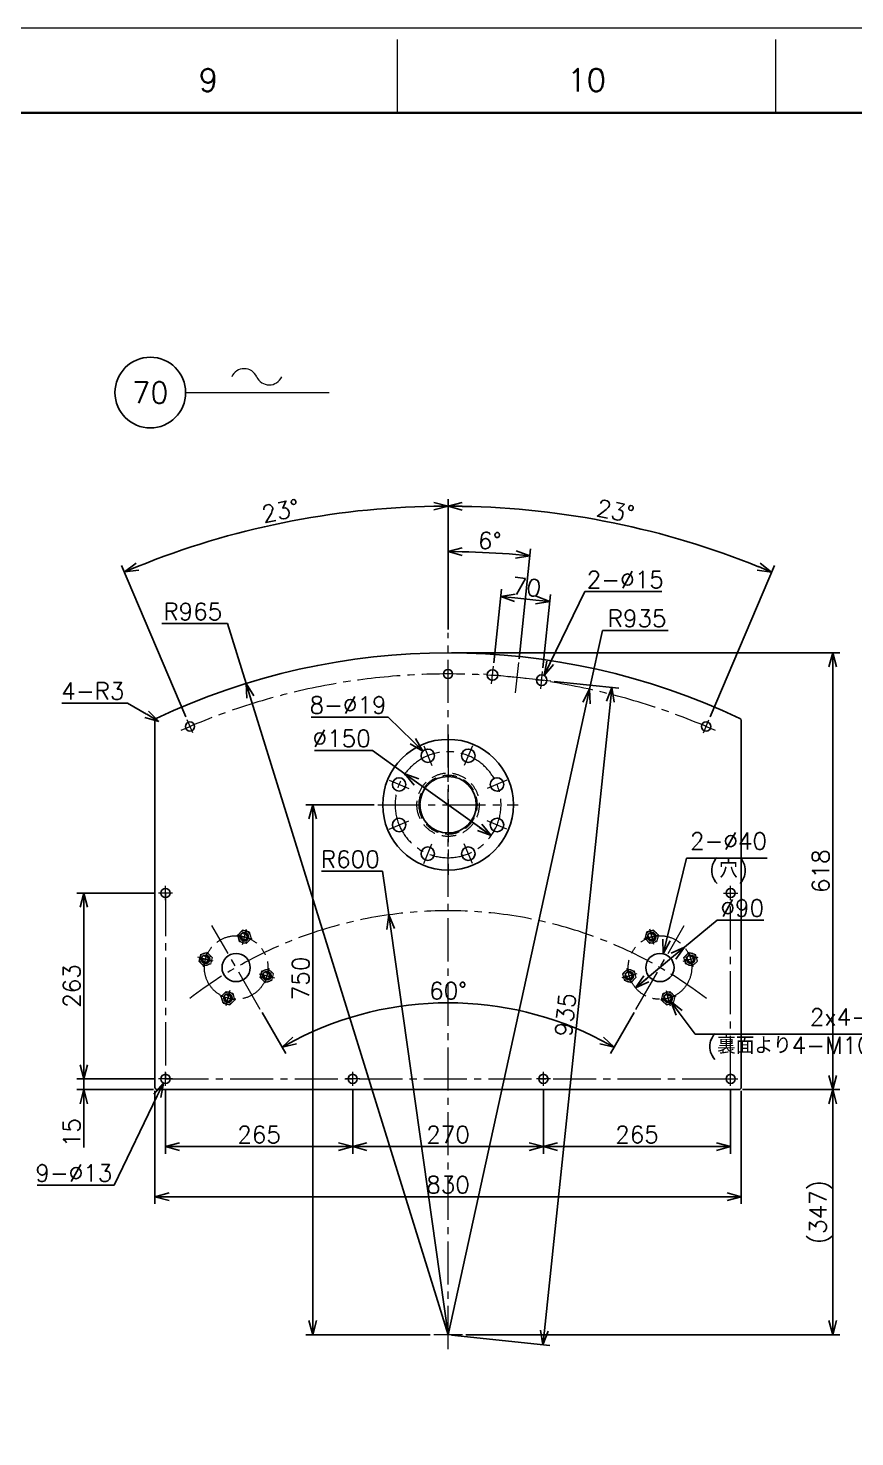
# Model space of a CAD drawing. Header units: millimetres. Extents: x 0 to 6626, y -38 to 4663.
# Drawn here: x 4500 to 5670, y 2670 to 4663 of the extents above; entities that cross this region are included whole.
import ezdxf
from ezdxf import colors
from ezdxf.entities.mleader import LeaderData, LeaderLine
from ezdxf.enums import TextEntityAlignment as Align
from ezdxf.math import Vec2, Vec3

# ---------------------------------------------------------------- set-up
doc = ezdxf.new("R2010")
doc.units = ezdxf.units.MM
doc.header["$LTSCALE"] = 3.2
doc.header["$PDMODE"] = 99
doc.header["$PDSIZE"] = 1
doc.linetypes.add('CENTER2', pattern=[28.575, 19.05, -3.175, 3.175, -3.175])
doc.linetypes.add('HIDDEN', pattern=[9.525, 6.35, -3.175])
for name, color, linetype, lineweight in [('04_HIDDEN', 2, 'HIDDEN', 13), ('05_CENTER', 4, 'CENTER2', 13), ('08_DIM', 3, 'Continuous', 13), ('90_FRAME', 5, 'Continuous', 35)]:
    doc.layers.add(name, color=color, linetype=linetype, lineweight=lineweight)
doc.layers.add('10_DRAFT', color=8, linetype='Continuous', lineweight=0, plot=False)
doc.layers.add('91_BLANK', color=5, linetype='Continuous', lineweight=0, plot=False)
doc.styles.add('KANJI0', font='txt.shx', dxfattribs={"width": 0.9, "height": 30, "bigfont": 'bigfont'})
doc.styles.add('KSS_TXT', font='txt.shx', dxfattribs={"bigfont": 'extfont2.shx'})
doc.styles.get("Standard").update_dxf_attribs({"font": 'txt.shx', "bigfont": 'extfont2.shx'})
doc.dimstyles.new('KSS_DIM', dxfattribs={"dimscale": 8, "dimtxt": 3, "dimasz": 2.5, "dimexe": 1.25, "dimexo": 0.625, "dimtad": 1, "dimdsep": 46, "dimtxsty": 'KSS_TXT', "dimblk": 'OPEN30', "dimcen": 0, "dimazin": 2, "dimtfac": 0.75, "dimtmove": 0, "dimatfit": 3, "dimldrblk": 'OPEN30', "dimfxl": 1.25, "dimtolj": 1, "dimarcsym": 0})
doc.dimstyles.new('KSS_DIM$3', dxfattribs={"dimscale": 8, "dimtxt": 3, "dimasz": 2.5, "dimexe": 1.25, "dimexo": 0.625, "dimtad": 1, "dimtih": 1, "dimtoh": 1, "dimdsep": 46, "dimtxsty": 'KSS_TXT', "dimblk": 'OPEN30', "dimcen": 0, "dimazin": 2, "dimtfac": 0.75, "dimtofl": 0, "dimtmove": 0, "dimatfit": 3, "dimldrblk": 'OPEN30', "dimfxl": 1.25, "dimtolj": 1, "dimarcsym": 0})
doc.dimstyles.new('KSS_DIM$4', dxfattribs={"dimscale": 8, "dimtxt": 3, "dimasz": 2.5, "dimexe": 1.25, "dimexo": 0.625, "dimtad": 1, "dimtih": 1, "dimtoh": 1, "dimdsep": 46, "dimtxsty": 'KSS_TXT', "dimblk": 'OPEN30', "dimcen": 0, "dimse1": 1, "dimazin": 2, "dimtfac": 0.75, "dimtofl": 0, "dimtmove": 0, "dimatfit": 3, "dimldrblk": 'OPEN30', "dimfxl": 1.25, "dimtolj": 1, "dimarcsym": 0})

# ---------------------------------------------------------------- blocks, each defined once
blk = doc.blocks.new('AM_BALLOON1')
at = {"transparency": 16777216}
blk.add_circle((0, 0), 5, dxfattribs=at)
blk.add_attdef('B_NUMBER', text='', height=3, dxfattribs=at).set_placement((0, 0), align=Align.MIDDLE_CENTER)
blk = doc.blocks.new('_OPEN')
at = {"color": 0, "linetype": 'ByBlock'}
for p, q in [((-1, 0.167), (0, 0)), ((0, 0), (-1, -0.167)), ((0, 0), (-1, 0))]:
    blk.add_line(p, q, dxfattribs=at)
blk = doc.blocks.new('p1ba05')
for centre, start, end in [((-2.95, 0.29), 24.2276, 155.5758), ((0, 1.62), 204.2276, 335.5758)]:
    blk.add_arc(centre, 1.62, start, end)
blk = doc.blocks.new('A$C684790CD')
at = {"color": 0}
for centre, radius in [((0, 0), 92.5), ((-28.7, 69.3), 9.5), ((28.7, 69.3), 9.5), ((0, 0), 40), ((-69.3, 28.7), 9.5), ((69.3, 28.7), 9.5), ((-69.3, -28.7), 9.5), ((69.3, -28.7), 9.5), ((-28.7, -69.3), 9.5), ((28.7, -69.3), 9.5)]:
    blk.add_circle(centre, radius, dxfattribs=at)
at = {"layer": '04_HIDDEN'}
for radius in [44.5, 41.5]:
    blk.add_circle((0, 0), radius, dxfattribs=at)
at = {"layer": '05_CENTER'}
for p, q in [((-34.5, 83.3), (-22.9, 55.3)), ((0, 99.4), (0, -99.4)), ((34.5, 83.3), (22.9, 55.3)), ((-83.3, 34.5), (-55.3, 22.9)), ((83.3, 34.5), (55.3, 22.9)), ((99.4, 0), (-99.4, 0)), ((-83.3, -34.5), (-55.3, -22.9)), ((83.3, -34.5), (55.3, -22.9)), ((-34.5, -83.3), (-22.9, -55.3)), ((34.5, -83.3), (22.9, -55.3))]:
    blk.add_line(p, q, dxfattribs=at)
blk.add_circle((0, 0), 75, dxfattribs=at)
blk = doc.blocks.new('M10Nua_1_1_1_1')
at = {"color": 0, "linetype": 'CENTER2'}
for p, q in [((11.1, 0), (-11.1, 0)), ((0, -11.1), (0, 11.1))]:
    blk.add_line(p, q, dxfattribs=at)
at = {"color": 0}
for p, q in [((-4.9, 8.5), (-9.8, 0)), ((-9.8, 0), (-4.9, -8.5)), ((-4.9, 8.5), (4.9, 8.5)), ((9.8, 0), (4.9, 8.5)), ((4.9, -8.5), (9.8, 0)), ((-4.9, -8.5), (4.9, -8.5))]:
    blk.add_line(p, q, dxfattribs=at)
for radius in [8.49, 5, 4]:
    blk.add_circle((0, 0), radius, dxfattribs=at)
at = {"layer": '10_DRAFT', "style": 'KANJI0', "width": 0.82}
blk.add_text('Ｍ１０', height=1.25, dxfattribs=at).set_placement((0.3, 0.1))
blk = doc.blocks.new('_Open30')
at = {"color": 0, "linetype": 'ByBlock', "lineweight": -2}
for p, q in [((-1, 0.268), (0, 0)), ((0, 0), (-1, -0.268)), ((0, 0), (-1, 0))]:
    blk.add_line(p, q, dxfattribs=at)
blk = doc.blocks.new('*D192')
at = {"layer": '08_DIM', "color": 0, "lineweight": -2, "transparency": 16777216}
for p, q in [((4990, 3564.5), (4892.8, 3564.5)), ((4902.8, 3544.5), (4902.8, 2834.5)), ((5069.1, 2814.5), (4892.8, 2814.5))]:
    blk.add_line(p, q, dxfattribs=at)
at = {"layer": 'Defpoints', "color": 0, "transparency": 16777216}
for p in [(4995, 3564.5), (4902.8, 2814.5), (5074.1, 2814.5)]:
    blk.add_point(p, dxfattribs=at)
at = {"layer": '08_DIM', "color": 0, "lineweight": -2, "transparency": 16777216, "xscale": 20, "yscale": 20, "zscale": 20}
for p, rotation in [((4902.8, 3564.5), 90), ((4902.8, 2814.5), 270)]:
    blk.add_blockref('_Open30', p, dxfattribs=dict(at, rotation=rotation))
at = {"layer": '08_DIM', "color": 0, "transparency": 16777216, "insert": (4885.8, 3318.7), "char_height": 24, "attachment_point": 5, "rotation": 90, "style": 'KSS_TXT'}
blk.add_mtext('\\A1;750', dxfattribs=at)
blk = doc.blocks.new('*D193')
at = {"layer": '08_DIM', "color": 0, "lineweight": -2, "transparency": 16777216}
for p, q in [((4959.4, 3161.5), (4959.4, 3070.7)), ((5229.4, 3161.5), (5229.4, 3070.7)), ((5209.4, 3080.7), (4979.4, 3080.7))]:
    blk.add_line(p, q, dxfattribs=at)
at = {"layer": 'Defpoints', "color": 0, "transparency": 16777216}
for p in [(4959.4, 3166.5), (5229.4, 3166.5), (4959.4, 3080.7)]:
    blk.add_point(p, dxfattribs=at)
at = {"layer": '08_DIM', "color": 0, "lineweight": -2, "transparency": 16777216, "xscale": 20, "yscale": 20, "zscale": 20, "rotation": 180}
blk.add_blockref('_Open30', (4959.4, 3080.7), dxfattribs=at)
at = {"layer": '08_DIM', "color": 0, "lineweight": -2, "transparency": 16777216, "xscale": 20, "yscale": 20, "zscale": 20}
blk.add_blockref('_Open30', (5229.4, 3080.7), dxfattribs=at)
at = {"layer": '08_DIM', "color": 0, "transparency": 16777216, "insert": (5094.4, 3097.7), "char_height": 24, "attachment_point": 5, "style": 'KSS_TXT'}
blk.add_mtext('\\A1;270', dxfattribs=at)
blk = doc.blocks.new('*D194')
at = {"layer": '08_DIM', "color": 0, "lineweight": -2, "transparency": 16777216}
for p, q in [((4694.4, 3161.5), (4694.4, 3070.7)), ((4959.4, 3161.5), (4959.4, 3070.7)), ((4939.4, 3080.7), (4714.4, 3080.7))]:
    blk.add_line(p, q, dxfattribs=at)
at = {"layer": 'Defpoints', "color": 0, "transparency": 16777216}
for p in [(4694.4, 3166.5), (4959.4, 3166.5), (4694.4, 3080.7)]:
    blk.add_point(p, dxfattribs=at)
at = {"layer": '08_DIM', "color": 0, "lineweight": -2, "transparency": 16777216, "xscale": 20, "yscale": 20, "zscale": 20, "rotation": 180}
blk.add_blockref('_Open30', (4694.4, 3080.7), dxfattribs=at)
at = {"layer": '08_DIM', "color": 0, "lineweight": -2, "transparency": 16777216, "xscale": 20, "yscale": 20, "zscale": 20}
blk.add_blockref('_Open30', (4959.4, 3080.7), dxfattribs=at)
at = {"layer": '08_DIM', "color": 0, "transparency": 16777216, "insert": (4826.9, 3097.7), "char_height": 24, "attachment_point": 5, "style": 'KSS_TXT'}
blk.add_mtext('\\A1;265', dxfattribs=at)
blk = doc.blocks.new('*D195')
at = {"layer": '08_DIM', "color": 0, "lineweight": -2, "transparency": 16777216}
for p, q in [((4679.4, 3159.5), (4679.4, 2999.8)), ((5509.4, 3159.5), (5509.4, 2999.8)), ((4699.4, 3009.8), (5489.4, 3009.8))]:
    blk.add_line(p, q, dxfattribs=at)
at = {"layer": 'Defpoints', "color": 0, "transparency": 16777216}
for p in [(4679.4, 3164.5), (5509.4, 3164.5), (5509.4, 3009.8)]:
    blk.add_point(p, dxfattribs=at)
at = {"layer": '08_DIM', "color": 0, "lineweight": -2, "transparency": 16777216, "xscale": 20, "yscale": 20, "zscale": 20, "rotation": 180}
blk.add_blockref('_Open30', (4679.4, 3009.8), dxfattribs=at)
at = {"layer": '08_DIM', "color": 0, "lineweight": -2, "transparency": 16777216, "xscale": 20, "yscale": 20, "zscale": 20}
blk.add_blockref('_Open30', (5509.4, 3009.8), dxfattribs=at)
at = {"layer": '08_DIM', "color": 0, "transparency": 16777216, "insert": (5094.4, 3026.8), "char_height": 24, "attachment_point": 5, "style": 'KSS_TXT'}
blk.add_mtext('\\A1;830', dxfattribs=at)
blk = doc.blocks.new('*D196')
at = {"layer": '08_DIM', "color": 0, "lineweight": -2, "transparency": 16777216}
for p, q in [((5229.4, 3161.5), (5229.4, 3070.7)), ((5494.4, 3161.5), (5494.4, 3070.7)), ((5249.4, 3080.7), (5474.4, 3080.7))]:
    blk.add_line(p, q, dxfattribs=at)
at = {"layer": 'Defpoints', "color": 0, "transparency": 16777216}
for p in [(5229.4, 3166.5), (5494.4, 3166.5), (5494.4, 3080.7)]:
    blk.add_point(p, dxfattribs=at)
at = {"layer": '08_DIM', "color": 0, "lineweight": -2, "transparency": 16777216, "xscale": 20, "yscale": 20, "zscale": 20, "rotation": 180}
blk.add_blockref('_Open30', (5229.4, 3080.7), dxfattribs=at)
at = {"layer": '08_DIM', "color": 0, "lineweight": -2, "transparency": 16777216, "xscale": 20, "yscale": 20, "zscale": 20}
blk.add_blockref('_Open30', (5494.4, 3080.7), dxfattribs=at)
at = {"layer": '08_DIM', "color": 0, "transparency": 16777216, "insert": (5361.9, 3097.7), "char_height": 24, "attachment_point": 5, "style": 'KSS_TXT'}
blk.add_mtext('\\A1;265', dxfattribs=at)
blk = doc.blocks.new('*D197')
at = {"layer": '08_DIM', "color": 0, "lineweight": -2, "transparency": 16777216}
for p, q in [((4621.6, 3026.3), (4682.8, 3152.7)), ((4512.6, 3026.3), (4621.6, 3026.3))]:
    blk.add_line(p, q, dxfattribs=at)
at = {"layer": 'Defpoints', "color": 0, "transparency": 16777216}
for p in [(4691.5, 3170.7), (4697.2, 3182.4)]:
    blk.add_point(p, dxfattribs=at)
at = {"layer": '08_DIM', "color": 0, "lineweight": -2, "transparency": 16777216, "xscale": 20, "yscale": 20, "zscale": 20, "rotation": 64.15995598719763}
blk.add_blockref('_Open30', (4691.5, 3170.7), dxfattribs=at)
at = {"layer": '08_DIM', "color": 0, "transparency": 16777216, "insert": (4564.6, 3043.3), "char_height": 24, "attachment_point": 5, "style": 'KSS_TXT'}
blk.add_mtext('\\A1;9-\\A1;%%C13', dxfattribs=at)
blk = doc.blocks.new('*D206')
at = {"layer": '08_DIM', "color": 0, "lineweight": -2, "transparency": 16777216}
for p, q in [((4679.4, 3439.5), (4568.7, 3439.5)), ((4578.7, 3196.5), (4578.7, 3419.5)), ((4679.4, 3176.5), (4568.7, 3176.5))]:
    blk.add_line(p, q, dxfattribs=at)
at = {"layer": 'Defpoints', "color": 0, "transparency": 16777216}
for p in [(4578.7, 3439.5), (4684.4, 3439.5), (4684.4, 3176.5)]:
    blk.add_point(p, dxfattribs=at)
at = {"layer": '08_DIM', "color": 0, "lineweight": -2, "transparency": 16777216, "xscale": 20, "yscale": 20, "zscale": 20}
for p, rotation in [((4578.7, 3439.5), 90), ((4578.7, 3176.5), 270)]:
    blk.add_blockref('_Open30', p, dxfattribs=dict(at, rotation=rotation))
at = {"layer": '08_DIM', "color": 0, "transparency": 16777216, "insert": (4561.7, 3308), "char_height": 24, "attachment_point": 5, "rotation": 90, "style": 'KSS_TXT'}
blk.add_mtext('\\A1;263', dxfattribs=at)
blk = doc.blocks.new('*D207')
at = {"layer": '08_DIM', "color": 0, "lineweight": -2, "transparency": 16777216}
for p, q in [((4578.7, 3196.5), (4578.7, 3216.5)), ((4679.4, 3176.5), (4568.7, 3176.5)), ((4578.7, 3176.5), (4578.7, 3161.5)), ((4677.4, 3161.5), (4568.7, 3161.5)), ((4578.7, 3141.5), (4578.7, 3079.5))]:
    blk.add_line(p, q, dxfattribs=at)
at = {"layer": 'Defpoints', "color": 0, "transparency": 16777216}
for p in [(4684.4, 3176.5), (4578.7, 3161.5), (4682.4, 3161.5)]:
    blk.add_point(p, dxfattribs=at)
at = {"layer": '08_DIM', "color": 0, "lineweight": -2, "transparency": 16777216, "xscale": 20, "yscale": 20, "zscale": 20}
for p, rotation in [((4578.7, 3176.5), 270), ((4578.7, 3161.5), 90)]:
    blk.add_blockref('_Open30', p, dxfattribs=dict(at, rotation=rotation))
at = {"layer": '08_DIM', "color": 0, "transparency": 16777216, "insert": (4561.7, 3100.5), "char_height": 24, "attachment_point": 5, "rotation": 90, "style": 'KSS_TXT'}
blk.add_mtext('\\A1;15', dxfattribs=at)
blk = doc.blocks.new('*D208')
at = {"layer": '08_DIM', "color": 0, "lineweight": -2, "transparency": 16777216}
for p, q in [((5511.4, 3161.5), (5649, 3161.5)), ((5639, 3141.5), (5639, 2834.5)), ((5119.7, 2814.5), (5649, 2814.5))]:
    blk.add_line(p, q, dxfattribs=at)
at = {"layer": 'Defpoints', "color": 0, "transparency": 16777216}
for p in [(5506.4, 3161.5), (5114.7, 2814.5), (5639, 2814.5)]:
    blk.add_point(p, dxfattribs=at)
at = {"layer": '08_DIM', "color": 0, "lineweight": -2, "transparency": 16777216, "xscale": 20, "yscale": 20, "zscale": 20}
for p, rotation in [((5639, 3161.5), 90), ((5639, 2814.5), 270)]:
    blk.add_blockref('_Open30', p, dxfattribs=dict(at, rotation=rotation))
at = {"layer": '08_DIM', "color": 0, "transparency": 16777216, "insert": (5622, 2988), "char_height": 24, "attachment_point": 5, "rotation": 90, "style": 'KSS_TXT'}
blk.add_mtext('\\A1;(347)', dxfattribs=at)
blk = doc.blocks.new('*D209')
at = {"layer": '08_DIM', "color": 0, "lineweight": -2, "transparency": 16777216}
for p, q in [((5099.4, 3779.5), (5649, 3779.5)), ((5639, 3181.5), (5639, 3759.5)), ((5511.4, 3161.5), (5649, 3161.5))]:
    blk.add_line(p, q, dxfattribs=at)
at = {"layer": 'Defpoints', "color": 0, "transparency": 16777216}
for p in [(5094.4, 3779.5), (5639, 3779.5), (5506.4, 3161.5)]:
    blk.add_point(p, dxfattribs=at)
at = {"layer": '08_DIM', "color": 0, "lineweight": -2, "transparency": 16777216, "xscale": 20, "yscale": 20, "zscale": 20}
for p, rotation in [((5639, 3779.5), 90), ((5639, 3161.5), 270)]:
    blk.add_blockref('_Open30', p, dxfattribs=dict(at, rotation=rotation))
at = {"layer": '08_DIM', "color": 0, "transparency": 16777216, "insert": (5622, 3470.5), "char_height": 24, "attachment_point": 5, "rotation": 90, "style": 'KSS_TXT'}
blk.add_mtext('\\A1;618', dxfattribs=at)
blk = doc.blocks.new('*D210')
at = {"layer": '08_DIM', "color": 0, "lineweight": -2, "transparency": 16777216}
for p, q in [((4831.1, 3270.6), (4864.5, 3212.7)), ((5357.7, 3270.6), (5324.3, 3212.7))]:
    blk.add_line(p, q, dxfattribs=at)
blk.add_arc((5094.4, 2814.5), 469.8, 62.4393, 117.5607, dxfattribs=at)
at = {"layer": 'Defpoints', "color": 0, "transparency": 16777216}
for p in [(4760.2, 3393.4), (5428.6, 3393.4), (4828.6, 3274.9), (5176, 3277.2), (5360.2, 3274.9)]:
    blk.add_point(p, dxfattribs=at)
at = {"layer": '08_DIM', "color": 0, "lineweight": -2, "transparency": 16777216, "xscale": 20, "yscale": 20, "zscale": 20}
for p, rotation in [((4859.5, 3221.4), 208.780328597642), ((5329.3, 3221.4), 331.2196714023647)]:
    blk.add_blockref('_Open30', p, dxfattribs=dict(at, rotation=rotation))
at = {"layer": '08_DIM', "color": 0, "transparency": 16777216, "insert": (5094.4, 3301.3), "char_height": 24, "attachment_point": 5, "style": 'KSS_TXT'}
blk.add_mtext('\\A1;60%%d', dxfattribs=at)
blk = doc.blocks.new('*D211')
at = {"layer": '08_DIM', "color": 0, "lineweight": -2, "transparency": 16777216}
for p, q in [((4905.2, 3641.3), (4987.4, 3641.3)), ((4987.4, 3641.3), (5033.4, 3608.3)), ((5155.3, 3520.8), (5049.7, 3596.6))]:
    blk.add_line(p, q, dxfattribs=at)
at = {"layer": 'Defpoints', "color": 0, "transparency": 16777216}
for p in [(5033.4, 3608.3), (5155.3, 3520.8)]:
    blk.add_point(p, dxfattribs=at)
at = {"layer": '08_DIM', "color": 0, "lineweight": -2, "transparency": 16777216, "xscale": 20, "yscale": 20, "zscale": 20}
for p, rotation in [((5033.4, 3608.3), 144.327552093134), ((5155.3, 3520.8), 324.327552093134)]:
    blk.add_blockref('_Open30', p, dxfattribs=dict(at, rotation=rotation))
at = {"layer": '08_DIM', "color": 0, "transparency": 16777216, "insert": (4943.8, 3658.3), "char_height": 24, "attachment_point": 5, "style": 'KSS_TXT'}
blk.add_mtext('\\A1;%%C150', dxfattribs=at)
blk = doc.blocks.new('*D212')
at = {"layer": '08_DIM', "color": 0, "lineweight": -2, "transparency": 16777216}
for p, q in [((4900.8, 3688.6), (5009.8, 3688.6)), ((5009.8, 3688.6), (5044.6, 3654.5))]:
    blk.add_line(p, q, dxfattribs=at)
at = {"layer": 'Defpoints', "color": 0, "transparency": 16777216}
for p in [(5058.9, 3640.5), (5072.5, 3627.2)]:
    blk.add_point(p, dxfattribs=at)
at = {"layer": '08_DIM', "color": 0, "lineweight": -2, "transparency": 16777216, "xscale": 20, "yscale": 20, "zscale": 20, "rotation": 315.5854208200373}
blk.add_blockref('_Open30', (5058.9, 3640.5), dxfattribs=at)
at = {"layer": '08_DIM', "color": 0, "transparency": 16777216, "insert": (4952.8, 3705.6), "char_height": 24, "attachment_point": 5, "style": 'KSS_TXT'}
blk.add_mtext('\\A1;8-%%C19', dxfattribs=at)
blk = doc.blocks.new('*D213')
at = {"layer": '08_DIM', "color": 0, "lineweight": -2, "transparency": 16777216}
for p, q in [((5094.4, 3812.5), (5094.4, 3932.7)), ((5194.9, 3770.9), (5211.2, 3926.6))]:
    blk.add_line(p, q, dxfattribs=at)
blk.add_arc((5094.4, 2814.6), 1108.1, 85.0341, 88.9659, dxfattribs=at)
at = {"layer": 'Defpoints', "color": 0, "transparency": 16777216}
for p in [(5171.7, 3920), (5094.4, 3807.5), (5194.4, 3765.9), (5189.8, 3722.9), (5094.4, 2794.3)]:
    blk.add_point(p, dxfattribs=at)
at = {"layer": '08_DIM', "color": 0, "lineweight": -2, "transparency": 16777216, "xscale": 20, "yscale": 20, "zscale": 20}
for p, rotation in [((5094.4, 3922.7), 179.4829381260843), ((5210.2, 3916.6), 354.5170618740615)]:
    blk.add_blockref('_Open30', p, dxfattribs=dict(at, rotation=rotation))
at = {"layer": '08_DIM', "color": 0, "transparency": 16777216, "insert": (5153.3, 3938.1), "char_height": 24, "attachment_point": 5, "rotation": 357, "style": 'KSS_TXT'}
blk.add_mtext('\\A1;6%%d', dxfattribs=at)
blk = doc.blocks.new('*D214')
at = {"layer": '08_DIM', "color": 0, "lineweight": -2, "transparency": 16777216}
for p, q in [((5159.1, 3765.3), (5170, 3869.3)), ((5188.9, 3857.2), (5218.7, 3854.1)), ((5228.7, 3758), (5239.6, 3861.9))]:
    blk.add_line(p, q, dxfattribs=at)
at = {"layer": 'Defpoints', "color": 0, "transparency": 16777216}
for p in [(5238.6, 3852), (5158.6, 3760.4), (5228.2, 3753)]:
    blk.add_point(p, dxfattribs=at)
at = {"layer": '08_DIM', "color": 0, "lineweight": -2, "transparency": 16777216, "xscale": 20, "yscale": 20, "zscale": 20}
for p, rotation in [((5169, 3859.3), 173.9999999981493), ((5238.6, 3852), 353.9999999981493)]:
    blk.add_blockref('_Open30', p, dxfattribs=dict(at, rotation=rotation))
at = {"layer": '08_DIM', "color": 0, "transparency": 16777216, "insert": (5205.6, 3872.6), "char_height": 24, "attachment_point": 5, "rotation": 354, "style": 'KSS_TXT'}
blk.add_mtext('\\A1;70', dxfattribs=at)
blk = doc.blocks.new('*D215')
at = {"layer": '08_DIM', "color": 0, "lineweight": -2, "transparency": 16777216}
for p, q in [((5288.2, 3866.1), (5239, 3765.5)), ((5397.2, 3866.1), (5288.2, 3866.1))]:
    blk.add_line(p, q, dxfattribs=at)
at = {"layer": 'Defpoints', "color": 0, "transparency": 16777216}
for p in [(5230.2, 3747.5), (5223.6, 3734)]:
    blk.add_point(p, dxfattribs=at)
at = {"layer": '08_DIM', "color": 0, "lineweight": -2, "transparency": 16777216, "xscale": 20, "yscale": 20, "zscale": 20, "rotation": 243.94263906063}
blk.add_blockref('_Open30', (5230.2, 3747.5), dxfattribs=at)
at = {"layer": '08_DIM', "color": 0, "transparency": 16777216, "insert": (5345.2, 3883.1), "char_height": 24, "attachment_point": 5, "style": 'KSS_TXT'}
blk.add_mtext('\\A1;\\A1;2-%%C15', dxfattribs=at)
blk = doc.blocks.new('*D216')
at = {"layer": '08_DIM', "color": 0, "lineweight": -2, "transparency": 16777216}
for p, q in [((5475.4, 3401.3), (5429, 3362.9)), ((5541.4, 3401.3), (5475.4, 3401.3)), ((5359.7, 3305.4), (5413.6, 3350.1))]:
    blk.add_line(p, q, dxfattribs=at)
at = {"layer": 'Defpoints', "color": 0, "transparency": 16777216}
for p in [(5429, 3362.9), (5359.7, 3305.4)]:
    blk.add_point(p, dxfattribs=at)
at = {"layer": '08_DIM', "color": 0, "lineweight": -2, "transparency": 16777216, "xscale": 20, "yscale": 20, "zscale": 20}
for p, rotation in [((5429, 3362.9), 39.64655195622456), ((5359.7, 3305.4), 219.6465519562246)]:
    blk.add_blockref('_Open30', p, dxfattribs=dict(at, rotation=rotation))
at = {"layer": '08_DIM', "color": 0, "transparency": 16777216, "insert": (5510.9, 3418.3), "char_height": 24, "attachment_point": 5, "style": 'KSS_TXT'}
blk.add_mtext('\\A1;%%C90', dxfattribs=at)
blk = doc.blocks.new('*D217')
at = {"layer": '08_DIM', "color": 0, "lineweight": -2, "transparency": 16777216}
for p, q in [((5444.3, 3240), (5421.7, 3269.9)), ((5910.7, 3240), (5444.3, 3240))]:
    blk.add_line(p, q, dxfattribs=at)
at = {"layer": 'Defpoints', "color": 0, "transparency": 16777216}
for p in [(5402.4, 3295.5), (5409.6, 3285.9)]:
    blk.add_point(p, dxfattribs=at)
at = {"layer": '08_DIM', "color": 0, "lineweight": -2, "transparency": 16777216, "xscale": 20, "yscale": 20, "zscale": 20, "rotation": 127.0367793245572}
blk.add_blockref('_Open30', (5409.6, 3285.9), dxfattribs=at)
at = {"layer": '08_DIM', "color": 0, "transparency": 16777216, "insert": (5680, 3240), "char_height": 24, "attachment_point": 5, "style": 'KSS_TXT'}
blk.add_mtext('\\A1;2x4-\\A1;%%C12\\P(裏面より4-M10x25ボルト溶接)', dxfattribs=at)
blk = doc.blocks.new('*D218')
at = {"layer": '08_DIM', "color": 0, "lineweight": -2, "transparency": 16777216}
for p, q in [((5431.9, 3489.1), (5403.8, 3373)), ((5545.9, 3489.1), (5431.9, 3489.1))]:
    blk.add_line(p, q, dxfattribs=at)
at = {"layer": 'Defpoints', "color": 0, "transparency": 16777216}
for p in [(5399.1, 3353.6), (5389.7, 3314.7)]:
    blk.add_point(p, dxfattribs=at)
at = {"layer": '08_DIM', "color": 0, "lineweight": -2, "transparency": 16777216, "xscale": 20, "yscale": 20, "zscale": 20, "rotation": 256.3764887522086}
blk.add_blockref('_Open30', (5399.1, 3353.6), dxfattribs=at)
at = {"layer": '08_DIM', "color": 0, "transparency": 16777216, "insert": (5491.4, 3489.1), "char_height": 24, "attachment_point": 5, "style": 'KSS_TXT'}
blk.add_mtext('\\A1;\\A1;2-%%C40\\P(穴)', dxfattribs=at)
blk = doc.blocks.new('*D219')
at = {"layer": '08_DIM', "color": 0, "lineweight": -2, "transparency": 16777216}
for p, q in [((5094.4, 3812.5), (5094.4, 3997)), ((5465.6, 3689), (5556.4, 3903))]:
    blk.add_line(p, q, dxfattribs=at)
blk.add_arc((5094.4, 2814.5), 1172.4, 67.9774, 89.0226, dxfattribs=at)
at = {"layer": 'Defpoints', "color": 0, "transparency": 16777216}
for p in [(5404.4, 3945.2), (5094.4, 3807.5), (5463.6, 3684.4), (5455.8, 3666), (5094.4, 2794.3)]:
    blk.add_point(p, dxfattribs=at)
at = {"layer": '08_DIM', "color": 0, "lineweight": -2, "transparency": 16777216, "xscale": 20, "yscale": 20, "zscale": 20}
for p, rotation in [((5094.4, 3987), 179.5112972917549), ((5552.5, 3893.8), 337.4887027082497)]:
    blk.add_blockref('_Open30', p, dxfattribs=dict(at, rotation=rotation))
at = {"layer": '08_DIM', "color": 0, "transparency": 16777216, "insert": (5331.5, 3980.1), "char_height": 24, "attachment_point": 5, "rotation": 348.5, "style": 'KSS_TXT'}
blk.add_mtext('\\A1;23%%d', dxfattribs=at)
blk = doc.blocks.new('*D221')
at = {"layer": '08_DIM', "color": 0, "lineweight": -2, "transparency": 16777216}
for p, q in [((4547.5, 3708.4), (4640.5, 3708.4)), ((4640.5, 3708.4), (4667.7, 3692.5))]:
    blk.add_line(p, q, dxfattribs=at)
at = {"layer": 'Defpoints', "color": 0, "transparency": 16777216}
for p in [(4682.4, 3683.9), (4685, 3682.3)]:
    blk.add_point(p, dxfattribs=at)
at = {"layer": '08_DIM', "color": 0, "lineweight": -2, "transparency": 16777216, "xscale": 20, "yscale": 20, "zscale": 20, "rotation": 329.5725990736995}
blk.add_blockref('_Open30', (4685, 3682.3), dxfattribs=at)
at = {"layer": '08_DIM', "color": 0, "transparency": 16777216, "insert": (4591.5, 3725.4), "char_height": 24, "attachment_point": 5, "style": 'KSS_TXT'}
blk.add_mtext('\\A1;\\A1;4-R3', dxfattribs=at)
blk = doc.blocks.new('*D222')
at = {"layer": '08_DIM', "color": 0, "lineweight": -2, "transparency": 16777216}
for p, q in [((4915.4, 3470.4), (5001.6, 3470.4)), ((5001.6, 3470.4), (5010.4, 3408.6)), ((5094.4, 2814.5), (5013.2, 3388.8))]:
    blk.add_line(p, q, dxfattribs=at)
at = {"layer": 'Defpoints', "color": 0, "transparency": 16777216}
for p in [(5010.4, 3408.6), (5094.4, 2814.5)]:
    blk.add_point(p, dxfattribs=at)
at = {"layer": '08_DIM', "color": 0, "lineweight": -2, "transparency": 16777216, "xscale": 20, "yscale": 20, "zscale": 20, "rotation": 98.04953681027308}
blk.add_blockref('_Open30', (5010.4, 3408.6), dxfattribs=at)
at = {"layer": '08_DIM', "color": 0, "transparency": 16777216, "insert": (4956, 3487.4), "char_height": 24, "attachment_point": 5, "style": 'KSS_TXT'}
blk.add_mtext('\\A1;R600', dxfattribs=at)
blk = doc.blocks.new('*D223')
at = {"layer": '08_DIM', "color": 0, "lineweight": -2, "transparency": 16777216}
for p, q in [((4689, 3820.9), (4782.2, 3820.9)), ((4782.2, 3820.9), (4808.5, 3736.2)), ((5094.4, 2814.5), (4814.4, 3717.1))]:
    blk.add_line(p, q, dxfattribs=at)
at = {"layer": 'Defpoints', "color": 0, "transparency": 16777216}
for p in [(4808.5, 3736.2), (5094.4, 2814.5)]:
    blk.add_point(p, dxfattribs=at)
at = {"layer": '08_DIM', "color": 0, "lineweight": -2, "transparency": 16777216, "xscale": 20, "yscale": 20, "zscale": 20, "rotation": 107.2328629127674}
blk.add_blockref('_Open30', (4808.5, 3736.2), dxfattribs=at)
at = {"layer": '08_DIM', "color": 0, "transparency": 16777216, "insert": (4733.1, 3837.9), "char_height": 24, "attachment_point": 5, "style": 'KSS_TXT'}
blk.add_mtext('\\A1;R965', dxfattribs=at)
blk = doc.blocks.new('*D224')
at = {"layer": '08_DIM', "color": 0, "lineweight": -2, "transparency": 16777216}
for p, q in [((5313, 3811.1), (5294.7, 3727.8)), ((5406, 3811.1), (5313, 3811.1)), ((5094.4, 2814.5), (5290.4, 3708.3))]:
    blk.add_line(p, q, dxfattribs=at)
at = {"layer": 'Defpoints', "color": 0, "transparency": 16777216}
for p in [(5294.7, 3727.8), (5094.4, 2814.5)]:
    blk.add_point(p, dxfattribs=at)
at = {"layer": '08_DIM', "color": 0, "lineweight": -2, "transparency": 16777216, "xscale": 20, "yscale": 20, "zscale": 20, "rotation": 77.62812222595645}
blk.add_blockref('_Open30', (5294.7, 3727.8), dxfattribs=at)
at = {"layer": '08_DIM', "color": 0, "transparency": 16777216, "insert": (5362, 3828.1), "char_height": 24, "attachment_point": 5, "style": 'KSS_TXT'}
blk.add_mtext('\\A1;R935', dxfattribs=at)
blk = doc.blocks.new('*D225')
at = {"layer": '08_DIM', "color": 0, "lineweight": -2, "transparency": 16777216}
for p, q in [((5244.7, 3738.9), (5336.3, 3729.3)), ((5324.2, 3710.4), (5230.7, 2820.3)), ((5099.3, 2814), (5238.5, 2799.4))]:
    blk.add_line(p, q, dxfattribs=at)
at = {"layer": 'Defpoints', "color": 0, "transparency": 16777216}
for p in [(5239.8, 3739.4), (5094.4, 2814.5), (5228.6, 2800.4)]:
    blk.add_point(p, dxfattribs=at)
at = {"layer": '08_DIM', "color": 0, "lineweight": -2, "transparency": 16777216, "xscale": 20, "yscale": 20, "zscale": 20}
for p, rotation in [((5326.3, 3730.3), 84.0000000328767), ((5228.6, 2800.4), 264.0000000328766)]:
    blk.add_blockref('_Open30', p, dxfattribs=dict(at, rotation=rotation))
at = {"layer": '08_DIM', "color": 0, "transparency": 16777216, "insert": (5260.5, 3267.2), "char_height": 24, "attachment_point": 5, "rotation": 84, "style": 'KSS_TXT'}
blk.add_mtext('\\A1;935', dxfattribs=at)
blk = doc.blocks.new('*D227')
at = {"layer": '08_DIM', "color": 0, "lineweight": -2, "transparency": 16777216}
for p, q in [((5094.4, 3812.5), (5094.4, 3997.1)), ((4723.2, 3689), (4632.3, 3903.1))]:
    blk.add_line(p, q, dxfattribs=at)
blk.add_arc((5094.4, 2814.5), 1172.6, 90.9773, 112.0227, dxfattribs=at)
at = {"layer": 'Defpoints', "color": 0, "transparency": 16777216}
for p in [(4937.9, 3976.7), (5094.4, 3807.5), (4725.1, 3684.4), (4732.9, 3666), (5094.4, 2794.3)]:
    blk.add_point(p, dxfattribs=at)
at = {"layer": '08_DIM', "color": 0, "lineweight": -2, "transparency": 16777216, "xscale": 20, "yscale": 20, "zscale": 20}
for p, rotation in [((5094.4, 3987.1), 0.4886267412129016), ((4636.2, 3893.9), 202.5113732587825)]:
    blk.add_blockref('_Open30', p, dxfattribs=dict(at, rotation=rotation))
at = {"layer": '08_DIM', "color": 0, "transparency": 16777216, "insert": (4857.2, 3980.3), "char_height": 24, "attachment_point": 5, "rotation": 11.5, "style": 'KSS_TXT'}
blk.add_mtext('\\A1;23%%d', dxfattribs=at)

msp = doc.modelspace()

# ---------------------------------------------------------------- linework, layer by layer
at = {"color": 0}
msp.add_lwpolyline([(5509.371, 3683.851), (5509.371, 3164.541, -0.41421356), (5506.371, 3161.541), (4682.371, 3161.541, -0.41421356), (4679.371, 3164.541), (4679.371, 3683.851)], format="xyb", dxfattribs=at)
for centre, radius in [((5094.371, 3749.541), 6.5), ((5157.293, 3748.077), 7.5), ((5226.91, 3740.76), 7.5), ((4729.037, 3675.213), 6.5), ((5459.704, 3675.213), 6.5), ((4694.371, 3439.541), 6.5), ((5494.371, 3439.541), 6.5), ((4806.018, 3377.623), 6), ((5382.724, 3377.623), 6), ((4750.904, 3345.803), 6), ((4794.371, 3334.156), 20), ((5394.371, 3334.156), 20), ((5437.837, 3345.803), 6), ((4837.837, 3322.509), 6), ((5350.904, 3322.509), 6), ((4782.724, 3290.689), 6), ((5406.018, 3290.689), 6), ((4694.371, 3176.541), 6.5), ((4959.371, 3176.541), 6.5), ((5229.371, 3176.541), 6.5), ((5494.371, 3176.541), 6.5)]:
    msp.add_circle(centre, radius, dxfattribs=at)
for centre, radius, start, end in [((5094.371, 2814.541), 965, 64.641899, 115.358101), ((4682.371, 3683.851), 3, 115.358101, 180), ((5506.371, 3683.851), 3, 0, 64.641899)]:
    msp.add_arc(centre, radius, start, end, dxfattribs=at)
at = {"layer": '05_CENTER'}
for p, q in [((5094.371, 2794.25), (5094.371, 3807.54)), ((5094.371, 3739.541), (5094.371, 3759.541)), ((5239.769, 3739.409), (5144.441, 3749.428)), ((5156.003, 3735.804), (5158.583, 3760.351)), ((5189.842, 3722.915), (5194.362, 3765.923)), ((5225.62, 3728.487), (5228.2, 3753.034)), ((4732.945, 3666.008), (4725.13, 3684.418)), ((5455.797, 3666.008), (5463.612, 3684.418)), ((4694.371, 3429.541), (4694.371, 3449.541)), ((5494.371, 3429.541), (5494.371, 3449.541)), ((4704.371, 3439.541), (4684.371, 3439.541)), ((4694.371, 3439.541), (4694.371, 3176.541)), ((5484.371, 3439.541), (5504.371, 3439.541)), ((5494.371, 3176.541), (5494.371, 3439.541)), ((4828.572, 3274.917), (4760.169, 3393.395)), ((5360.169, 3274.917), (5428.572, 3393.395)), ((4808.476, 3386.799), (4803.559, 3368.446)), ((5380.265, 3386.799), (5385.183, 3368.446)), ((4741.728, 3348.261), (4760.08, 3343.344)), ((5447.014, 3348.261), (5428.661, 3343.344)), ((4847.014, 3320.05), (4828.661, 3324.968)), ((5341.728, 3320.05), (5360.08, 3324.968)), ((4780.265, 3281.513), (4785.183, 3299.865)), ((5408.476, 3281.513), (5403.559, 3299.865)), ((4704.371, 3176.541), (4684.371, 3176.541)), ((4694.371, 3166.541), (4694.371, 3186.541)), ((4694.371, 3176.541), (5494.371, 3176.541)), ((4969.371, 3176.541), (4949.371, 3176.541)), ((4959.371, 3166.541), (4959.371, 3186.541)), ((5239.371, 3176.541), (5219.371, 3176.541)), ((5229.371, 3166.541), (5229.371, 3186.541)), ((5484.371, 3176.541), (5504.371, 3176.541)), ((5494.371, 3166.541), (5494.371, 3186.541)), ((5114.661, 2814.541), (5074.08, 2814.541))]:
    msp.add_line(p, q, dxfattribs=at)
for centre in [(4794.371, 3334.156), (5394.371, 3334.156)]:
    msp.add_circle(centre, 45, dxfattribs=at)
for radius, start, end in [(935, 66.127028, 113.872972), (600, 52.445212, 127.554788)]:
    msp.add_arc((5094.371, 2814.541), radius, start, end, dxfattribs=at)
at = {"layer": '08_DIM'}
msp.add_line((4722.9, 4147.628), (4925.881, 4147.628), dxfattribs=at)
for points in [[(4679.371, 3683.851), (4679.371, 3685.747)], [(5509.371, 3683.851), (5509.371, 3685.747)]]:
    msp.add_lwpolyline(points, dxfattribs=at)
for start, end in [(115.358101, 115.470848), (64.529152, 64.641899)]:
    msp.add_arc((5094.371, 2814.541), 965, start, end, dxfattribs=at)
at = {"layer": '90_FRAME', "color": 4, "lineweight": 13}
for p, q in [((5022.741, 4543.663), (5022.741, 4647.358)), ((5558.208, 4543.663), (5558.208, 4647.358))]:
    msp.add_line(p, q, dxfattribs=at)
at = {"layer": '90_FRAME'}
msp.add_lwpolyline([(310.767, 103.232), (6521.911, 103.232), (6521.911, 4543.663), (310.767, 4543.663)], close=True, dxfattribs=at)
at = {"layer": '91_BLANK'}
msp.add_lwpolyline([(0, 0), (6625.607, 0), (6625.607, 4663.358), (0, 4663.358)], close=True, dxfattribs=at)

# ---------------------------------------------------------------- block references
at = {"xscale": -1}
msp.add_blockref('A$C684790CD', (5094.371, 3564.541), dxfattribs=at)
at = {"layer": '04_HIDDEN', "xscale": -1}
for p, rotation in [((4806.018, 3377.623), 345), ((5382.724, 3377.623), 15.00000000000001), ((4750.904, 3345.803), 74.99999999999999), ((5437.837, 3345.803), 285.0000000000001), ((4837.837, 3322.509), 255), ((5350.904, 3322.509), 105.0000000000002), ((4782.724, 3290.689), 165.0000000000002), ((5406.018, 3290.689), 195.0000000000001)]:
    msp.add_blockref('M10Nua_1_1_1_1', p, dxfattribs=dict(at, rotation=rotation))
at = {"layer": '08_DIM', "xscale": 12, "yscale": 12, "zscale": 12}
msp.add_blockref('p1ba05', (4841.191, 4158.569), dxfattribs=at)

# ---------------------------------------------------------------- texts
at = {"layer": '90_FRAME', "color": 0, "lineweight": 13, "style": 'KSS_TXT'}
for s, p in [('9', (4755.007, 4564.317)), ('10', (5290.475, 4564.317))]:
    msp.add_text(s, height=32, dxfattribs=at).set_placement(p, align=Align.BOTTOM_CENTER)

# ---------------------------------------------------------------- dimensions: what is measured, and where the dimension line sits
at = {"layer": '08_DIM'}
for base, line1, line2, picture, middle in [((4937.934, 3976.661), ((5094.371, 2794.25), (5094.371, 3807.54)), ((4732.945, 3666.008), (4725.13, 3684.418)), '*D227', (4857.202, 3980.261)), ((5404.399, 3945.227), ((5094.371, 2794.25), (5094.371, 3807.54)), ((5455.797, 3666.008), (5463.612, 3684.418)), '*D219', (5331.503, 3980.082)), ((5171.669, 3919.99), ((5094.371, 2794.25), (5094.371, 3807.54)), ((5189.842, 3722.915), (5194.362, 3765.923)), '*D213', (5153.255, 3938.148)), ((5175.951, 3277.203), ((5360.169, 3274.917), (5428.572, 3393.395)), ((4828.572, 3274.917), (4760.169, 3393.395)), '*D210', (5094.371, 3301.34))]:
    dim = msp.add_angular_dim_2l(base=base, line1=line1, line2=line2, dimstyle='KSS_DIM', dxfattribs=at)
    dim.commit()
    dim.dimension.update_dxf_attribs({"geometry": picture, "text_midpoint": middle})
for base, p1, p2, angle, picture, middle in [((5238.601, 3851.995), (5158.583, 3760.351), (5228.2, 3753.034), 354, '*D214', (5205.57, 3872.56)), ((5638.991, 3779.541), (5506.371, 3161.541), (5094.371, 3779.541), 270, '*D209', (5621.991, 3470.541)), ((5228.579, 2800.435), (5239.769, 3739.409), (5094.371, 2814.541), 84, '*D225', (5260.523, 3267.152)), ((4578.707, 3439.541), (4684.371, 3176.541), (4684.371, 3439.541), 270, '*D206', (4561.707, 3308.041)), ((4578.707, 3161.541), (4684.371, 3176.541), (4682.371, 3161.541), 270, '*D207', (4561.69, 3100.541)), ((4694.371, 3080.677), (4959.371, 3166.541), (4694.371, 3166.541), 180, '*D194', (4826.871, 3097.694)), ((4959.371, 3080.677), (5229.371, 3166.541), (4959.371, 3166.541), 180, '*D193', (5094.371, 3097.677)), ((5494.371, 3080.677), (5229.371, 3166.541), (5494.371, 3166.541), 180, '*D196', (5361.871, 3097.694))]:
    dim = msp.add_linear_dim(base=base, p1=p1, p2=p2, angle=angle, dimstyle='KSS_DIM', dxfattribs=at)
    dim.commit()
    dim.dimension.update_dxf_attribs({"geometry": picture, "text_midpoint": middle})
for p1, p2, text, override, picture, middle in [((5223.615, 3734.023), (5230.204, 3747.498), '\\A1;2-<>', {"dimpost": '%%C<>', "dimtxsty": 'KSS_TXT', "dimtfill": 0, "dimtfillclr": 0}, '*D215', (5345.194, 3866.092)), ((5072.455, 3627.183), (5058.884, 3640.48), '8-<>', {"dimpost": '%%C<>'}, '*D212', (4952.813, 3688.553)), ((5389.66, 3314.719), (5399.082, 3353.593), '\\A1;2-<>', {"dimpost": '%%C<>\\X(穴)', "dimtxsty": 'KSS_TXT', "dimtfill": 0, "dimtfillclr": 0}, '*D218', (5491.424, 3489.102)), ((5402.404, 3295.479), (5409.632, 3285.9), '2x4-\\A1;<>', {"dimpost": '%%C<>\\X(裏面より4-M10x25ボルト溶接)', "dimtxsty": 'KSS_TXT', "dimtfill": 0, "dimtfillclr": 0}, '*D217', (5679.974, 3239.967)), ((4697.204, 3182.391), (4691.538, 3170.691), '9-\\A1;<>', {"dimpost": '%%C<>', "dimtxsty": 'KSS_TXT', "dimtfill": 0, "dimtfillclr": 0}, '*D197', (4564.594, 3026.263))]:
    dim = msp.add_diameter_dim_2p(p1=p1, p2=p2, text=text, dimstyle='KSS_DIM$3', override=override, dxfattribs=at)
    dim.commit()
    dim.dimension.update_dxf_attribs({"geometry": picture, "text_midpoint": middle, "dimtype": 163})
for mpoint, picture, middle in [((4808.484, 3736.22), '*D223', (4733.127, 3820.908)), ((5294.7, 3727.828), '*D224', (5361.961, 3811.053)), ((5010.353, 3408.629), '*D222', (4956.033, 3470.408))]:
    dim = msp.add_radius_dim(center=(5094.371, 2814.541), mpoint=mpoint, dimstyle='KSS_DIM$4', override={"dimpost": 'R<>', "dimtix": 1, "dimatfit": 2}, dxfattribs=at)
    dim.commit()
    dim.dimension.update_dxf_attribs({"geometry": picture, "text_midpoint": middle, "dimtype": 164})
dim = msp.add_radius_dim(center=(4682.371, 3683.851), mpoint=(4679.784, 3685.37), text='\\A1;4-<>', dimstyle='KSS_DIM$4', override={"dimpost": 'R<>', "dimtxsty": 'KSS_TXT', "dimtfill": 0, "dimtfillclr": 0}, dxfattribs=at)
dim.commit()
dim.dimension.update_dxf_attribs({"geometry": '*D221', "text_midpoint": (4591.523, 3708.429), "dimtype": 164})
for p1, p2, picture, middle in [((5155.298, 3520.804), (5033.443, 3608.277), '*D211', (4943.816, 3641.33)), ((5359.721, 3305.444), (5429.021, 3362.868), '*D216', (5510.868, 3401.269))]:
    dim = msp.add_diameter_dim_2p(p1=p1, p2=p2, dimstyle='KSS_DIM$3', override={"dimpost": '%%C<>', "dimtix": 1, "dimatfit": 2}, dxfattribs=at)
    dim.commit()
    dim.dimension.update_dxf_attribs({"geometry": picture, "text_midpoint": middle, "dimtype": 163})
for base, p1, p2, angle, picture, middle in [((4902.784, 2814.541), (4994.958, 3564.541), (5074.08, 2814.541), 270, '*D192', (4902.784, 3318.741)), ((5509.371, 3009.76), (4679.371, 3164.541), (5509.371, 3164.541), 180, '*D195', (5094.371, 3009.76))]:
    dim = msp.add_linear_dim(base=base, p1=p1, p2=p2, angle=angle, dimstyle='KSS_DIM', dxfattribs=at)
    dim.commit()
    dim.dimension.update_dxf_attribs({"geometry": picture, "text_midpoint": middle, "dimtype": 160})
dim = msp.add_linear_dim(base=(5638.991, 2814.541), p1=(5506.371, 3161.541), p2=(5114.661, 2814.541), angle=270, text='(<>)', dimstyle='KSS_DIM', dxfattribs=at)
dim.commit()
dim.dimension.update_dxf_attribs({"geometry": '*D208', "text_midpoint": (5621.991, 2988.041)})

# ---------------------------------------------------------------- leaders
ml = msp.add_multileader_block('Standard', dxfattribs=at)
ml.set_content('AM_BALLOON1', color=256, scale=10)
ml.set_attribute('B_NUMBER', '70', width=0)
ml.set_leader_properties(color=256, linetype='ByLayer', lineweight=-1)
ml.set_arrow_properties(name='OPEN')
ml.build(insert=Vec2(0, 0))
ml.multileader.update_dxf_attribs({"leader_type": 0, "has_dogleg": 0, "text_right_attachment_type": 6, "dogleg_length": 0, "arrow_head_size": 20, "scale": 2.5, "block_connection_type": 1})
ctx = ml.context
ctx.base_point, ctx.scale, ctx.char_height, ctx.arrow_head_size, ctx.landing_gap_size, ctx.plane_origin = Vec3(4672.83, 4147.693), 2.5, 40, 20, 20, Vec3(4672.83, 4147.693)
ctx.right_attachment, ctx.attachment_type = 6, 1
notes = []
notes.append((ctx, [(0, (0, 0, 0), (0, 0), (1, 0), 1, [])]))
ctx.block.insert = Vec3(4672.83, 4147.693)
for ctx, leaders in notes:
    for number, flags, end, landing, length, lines in leaders:
        leader = LeaderData()
        leader.index, (leader.has_last_leader_line, leader.has_dogleg_vector, leader.attachment_direction) = number, flags
        leader.last_leader_point, leader.dogleg_vector, leader.dogleg_length = Vec3(end), Vec3(landing), length
        for number, points, colour, breaks in lines:
            line = LeaderLine()
            line.index, line.vertices, line.color, line.breaks = number, Vec3.list(points), colors.encode_raw_color(colour), breaks
            leader.lines.append(line)
        ctx.leaders.append(leader)

doc.saveas('drawing.dxf')
